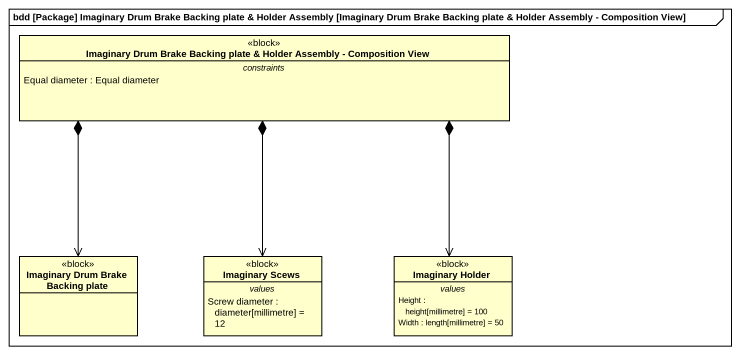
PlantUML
@startuml
mainframe bdd [Package] Imaginary Drum Brake Backing plate & Holder Assembly [Imaginary Drum Brake Backing plate & Holder Assembly - Composition View]
hide circle
hide empty members
class "Imaginary Drum Brake Backing plate & Holder Assembly - Composition View" as Imaginary_Drum_Brake <<block>> {
  -- constraints --
  Equal diameter : Equal diameter
}
class "Imaginary Drum Brake Backing plate" as Imaginary_Drum_Brake_2 <<block>>
class "Imaginary Scews" as Imaginary_Scews <<block>> {
  -- values --
  Screw diameter : diameter[millimetre] = 12
}
class "Imaginary Holder" as Imaginary_Holder <<block>> {
  -- values --
  Height : height[millimetre] = 100
  Width : length[millimetre] = 50
}
Imaginary_Drum_Brake *--> Imaginary_Drum_Brake_2
Imaginary_Drum_Brake *--> Imaginary_Scews
Imaginary_Drum_Brake *--> Imaginary_Holder
@enduml
